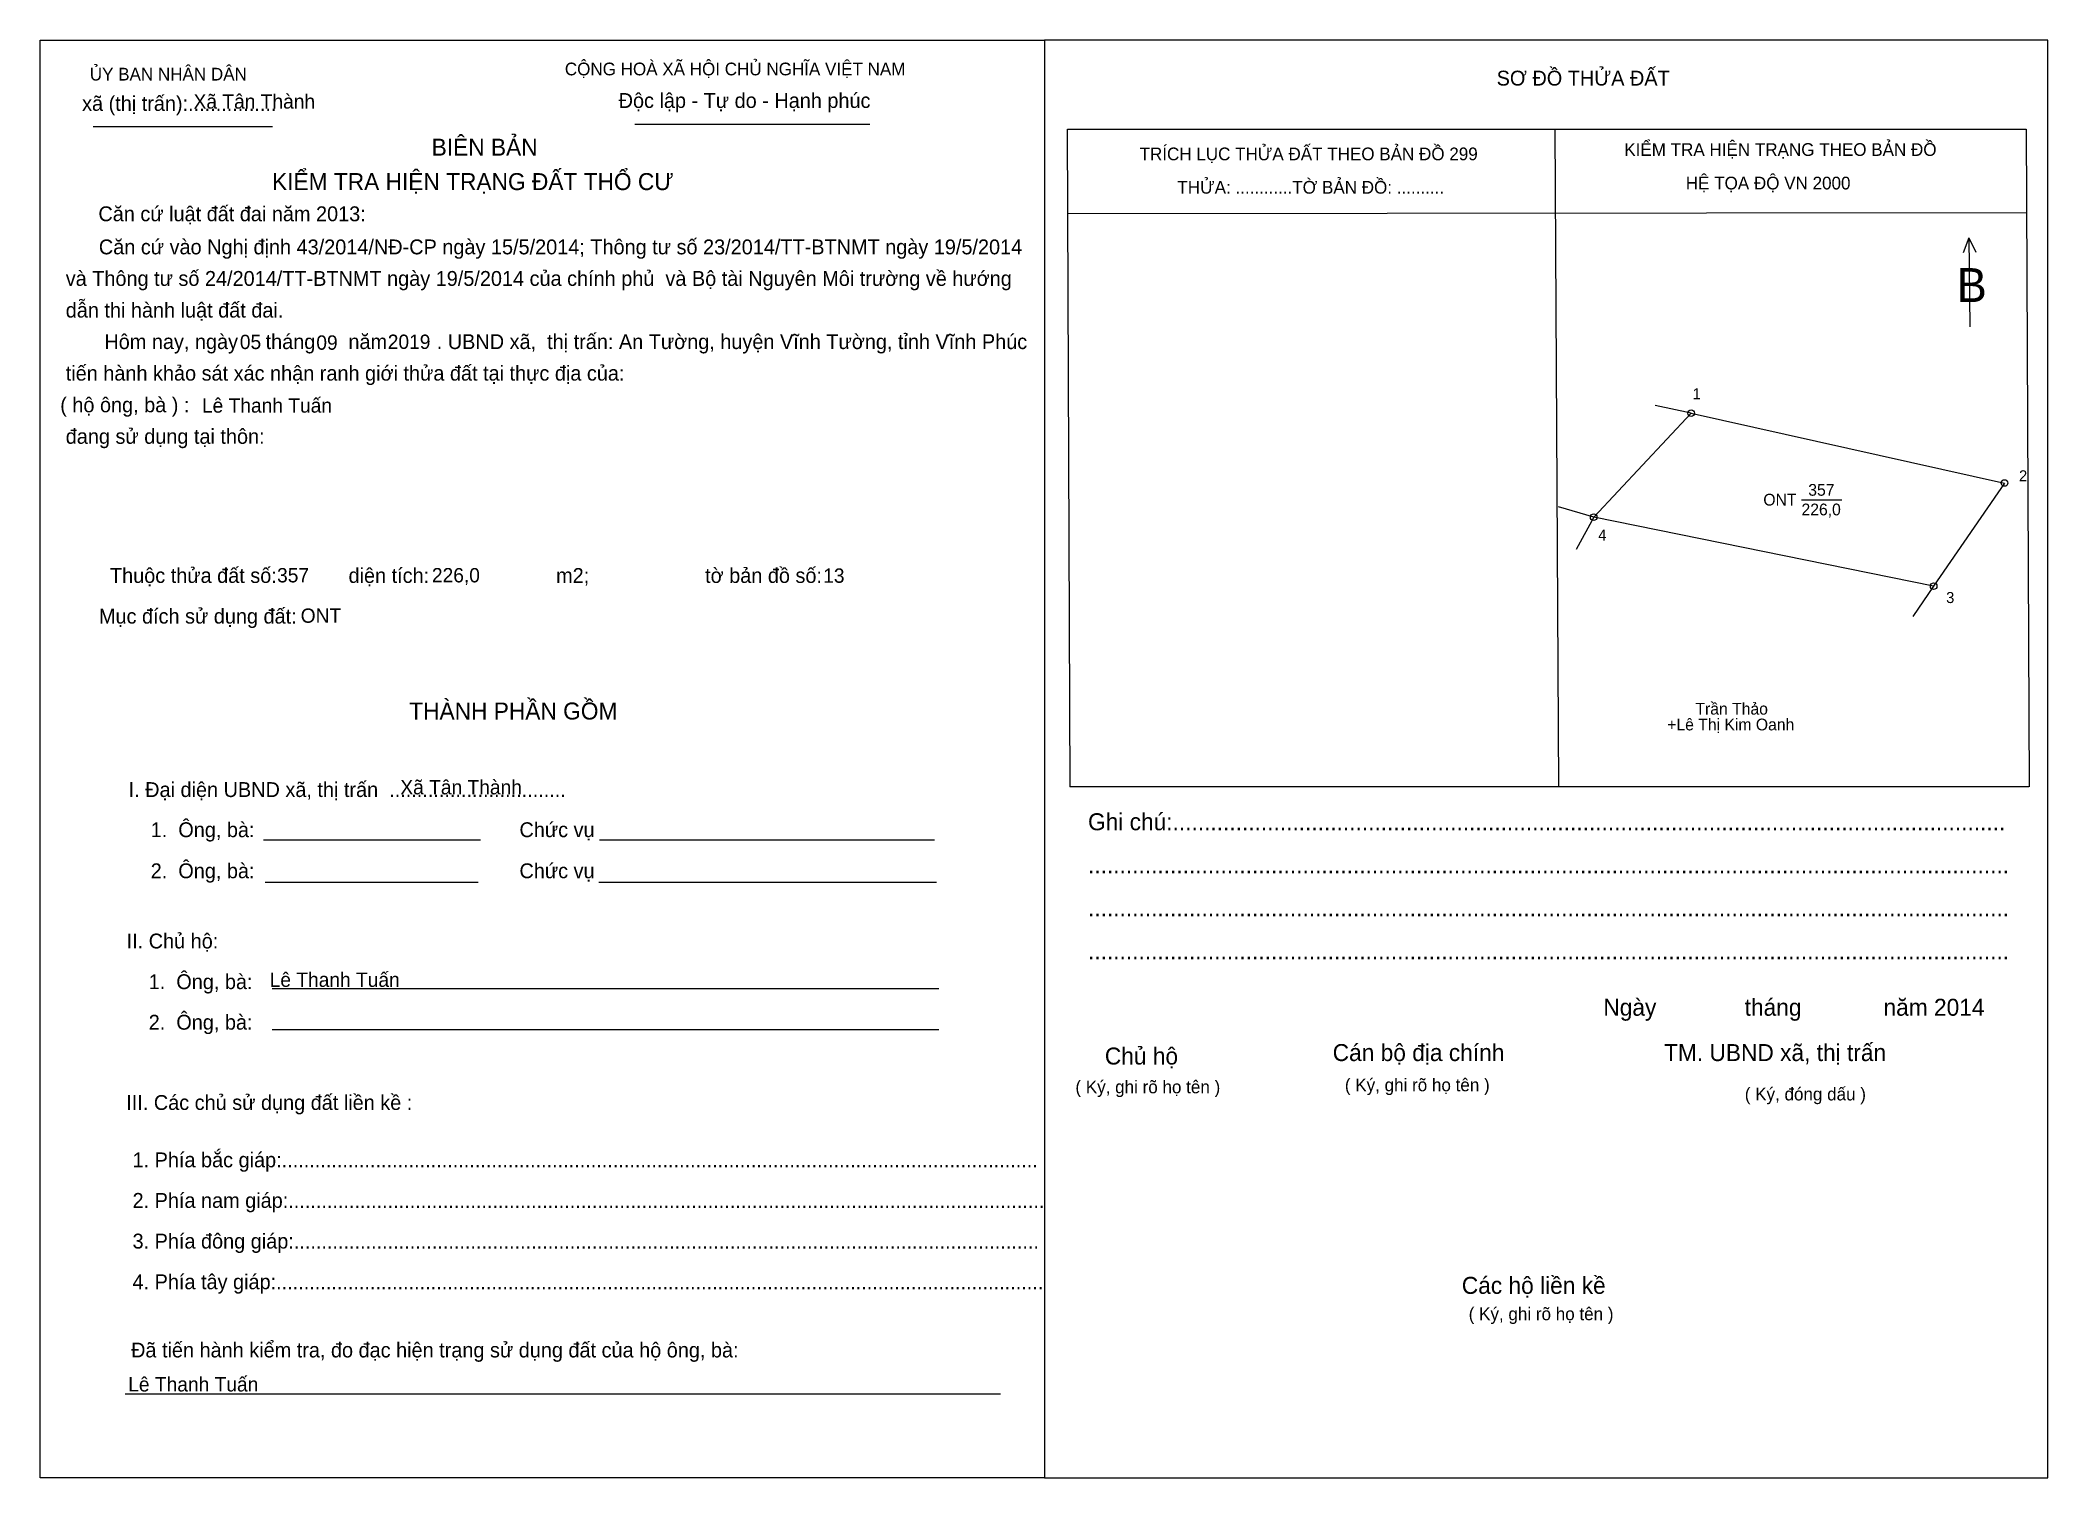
# Model space of a CAD drawing. Extents: x 540494 to 540646, y 1835165 to 1835274.
import ezdxf

# ---------------------------------------------------------------- set-up
doc = ezdxf.new("R2010")
doc.units = 0
for name, color, linetype in [('bbhtNoiDung', 7, 'Continuous'), ('bbhtTemplate', 7, 'Continuous'), ('CanhThua', 7, 'Continuous'), ('MocDinhThua', 7, 'Continuous'), ('NhanDiaChinhThua', 7, 'Continuous'), ('NhanTuCan', 7, 'Continuous'), ('RauThua', 7, 'Continuous'), ('SoHieuDinhThua', 7, 'Continuous')]:
    doc.layers.add(name, color=color, linetype=linetype)

msp = doc.modelspace()

# ---------------------------------------------------------------- linework, layer by layer
at = {"layer": 'bbhtTemplate'}
for p, q in [((540498.3, 1835267.46), (540511.82, 1835267.46)), ((540539.16, 1835267.64), (540556.9, 1835267.64)), ((540608.58, 1835267.28), (540608.84, 1835217.62)), ((540571.8, 1835260.9), (540644.14, 1835260.97)), ((540639.81, 1835259.06), (540639.38, 1835257.94)), ((540639.81, 1835259.06), (540640.32, 1835257.98)), ((540639.81, 1835259.06), (540639.89, 1835252.35)), ((540511.14, 1835213.62), (540527.51, 1835213.62)), ((540536.49, 1835213.62), (540561.77, 1835213.62)), ((540511.28, 1835210.44), (540527.33, 1835210.44)), ((540536.45, 1835210.44), (540561.92, 1835210.44)), ((540511.79, 1835202.4), (540562.1, 1835202.4)), ((540511.79, 1835199.3), (540562.1, 1835199.3)), ((540500.71, 1835171.82), (540566.75, 1835171.82))]:
    msp.add_line(p, q, dxfattribs=at)
for points in [[(540494.29, 1835165.47), (540494.29, 1835273.99), (540570.07, 1835273.99), (540570.07, 1835165.47)], [(540645.76, 1835165.47), (540645.76, 1835273.99), (540570.07, 1835273.99), (540570.07, 1835165.47)]]:
    msp.add_lwpolyline(points, close=True, dxfattribs=at)
for points in [[(540572.01, 1835217.62), (540571.8, 1835267.28), (540644.14, 1835267.28), (540644.36, 1835217.62)], [(540644.32, 1835217.62), (540571.98, 1835217.62)]]:
    msp.add_lwpolyline(points, dxfattribs=at)
at = {"layer": 'CanhThua'}
for p, q in [((540611.5, 1835237.98), (540618.85, 1835245.83)), ((540618.85, 1835245.83), (540642.49, 1835240.56)), ((540642.49, 1835240.56), (540637.15, 1835232.77)), ((540637.15, 1835232.77), (540611.5, 1835237.98))]:
    msp.add_line(p, q, dxfattribs=at)
at = {"layer": 'MocDinhThua'}
for centre in [(540618.85, 1835245.83), (540642.49, 1835240.56), (540611.5, 1835237.98), (540637.15, 1835232.77)]:
    msp.add_circle(centre, 0.25, dxfattribs=at)
at = {"layer": 'NhanDiaChinhThua'}
msp.add_line((540627.18, 1835239.3), (540630.22, 1835239.3), dxfattribs=at)
at = {"layer": 'RauThua'}
for p, q in [((540618.85, 1835245.83), (540616.14, 1835246.42)), ((540611.5, 1835237.98), (540608.84, 1835238.75)), ((540611.5, 1835237.98), (540610.19, 1835235.54)), ((540637.15, 1835232.77), (540635.58, 1835230.48))]:
    msp.add_line(p, q, dxfattribs=at)

# ---------------------------------------------------------------- texts
at = {"layer": 'bbhtNoiDung'}
for s, height, p in [('Xã Tân Thành', 1.0819, (540505.87, 1835268.82)), ('05', 1.082, (540509.36, 1835250.67)), ('09', 1.082, (540515.13, 1835250.62)), ('2019', 1.082, (540520.52, 1835250.68)), ('Lê Thanh Tuấn', 1.0819, (540506.5, 1835245.87)), ('357', 1.082, (540512.17, 1835233.06)), ('226,0', 1.082, (540523.85, 1835233.06)), ('13', 1.082, (540553.37, 1835233.03)), ('ONT', 1.082, (540513.95, 1835230.01)), ('Xã Tân Thành', 1.0819, (540521.47, 1835217.06)), ('Lê Thanh Tuấn', 1.0819, (540511.61, 1835202.53)), ('Lê Thanh Tuấn', 1.0819, (540500.94, 1835171.99))]:
    msp.add_text(s, height=height, dxfattribs=at).set_placement(p)
at = {"layer": 'bbhtTemplate'}
for s, height, p in [('ỦY BAN NHÂN DÂN', 0.9608, (540498.04, 1835270.94)), ('CỘNG HOÀ XÃ HỘI CHỦ NGHĨA VIỆT NAM', 0.9608, (540533.88, 1835271.33)), ('SƠ ĐỒ THỬA ĐẤT', 1.1208, (540604.18, 1835270.56)), ('xã (thị trấn):................', 1.1208, (540497.46, 1835268.65)), ('Độc lập - Tự do - Hạnh phúc', 1.1208, (540537.94, 1835268.87)), ('BIÊN BẢN', 1.281, (540523.83, 1835265.27)), ('TRÍCH LỤC THỬA ĐẤT THEO BẢN ĐỒ 299', 0.9608, (540577.24, 1835264.92)), ('KIỂM TRA HIỆN TRẠNG THEO BẢN ĐỒ', 0.9608, (540613.81, 1835265.25)), ('KIỂM TRA HIỆN TRẠNG ĐẤT THỔ CƯ', 1.2811, (540511.79, 1835262.67)), ('        THỬA: ............TỜ BẢN ĐỒ: ..........', 0.9608, (540577.24, 1835262.4)), ('             HỆ TỌA ĐỘ VN 2000', 0.9608, (540613.81, 1835262.72)), ('Căn cứ luật đất đai năm 2013:', 1.1208, (540498.69, 1835260.32)), ('       Căn cứ vào Nghị định 43/2014/NĐ-CP ngày 15/5/2014; Thông tư số 23/2014/TT-BTNMT ngày 19/5/2014', 1.12081, (540495.81, 1835257.82)), (' và Thông tư số 24/2014/TT-BTNMT ngày 19/5/2014 của chính phủ  và Bộ tài Nguyên Môi trường về hướng', 1.1208, (540495.81, 1835255.44)), ('B', 2.56, (540638.88, 1835254.22)), (' dẫn thi hành luật đất đai.', 1.1208, (540495.81, 1835253.05)), ('        Hôm nay, ngày     tháng      năm         . UBND xã,  thị trấn: An Tường, huyện Vĩnh Tường, tỉnh Vĩnh Phúc', 1.12081, (540495.81, 1835250.67)), (' tiến hành khảo sát xác nhận ranh giới thửa đất tại thực địa của:', 1.1208, (540495.81, 1835248.29)), ('( hộ ông, bà ) :', 1.1208, (540495.81, 1835245.9)), (' đang sử dụng tại thôn:', 1.1208, (540495.81, 1835243.52)), ('  Thuộc thửa đất số:             diện tích:                       m2;                     tờ bản đồ số:', 1.12081, (540498.73, 1835233.02)), ('Mục đích sử dụng đất:', 1.1208, (540498.73, 1835229.95)), ('THÀNH PHẦN GỒM', 1.2811, (540522.14, 1835222.71)), ('I. Đại diện UBND xã, thị trấn  ................................', 1.1208, (540500.97, 1835216.86)), ('    1.  Ông, bà:                                                Chức vụ', 1.1208, (540500.97, 1835213.83)), ('Ghi chú:....................................................................................................................................', 1.28107, (540573.35, 1835214.35)), ('    2.  Ông, bà:                                                Chức vụ', 1.1208, (540500.97, 1835210.73)), ('..................................................................................................................................................', 1.28107, (540573.35, 1835211.1)), ('..................................................................................................................................................', 1.28107, (540573.35, 1835207.85)), ('II. Chủ hộ:', 1.1208, (540500.82, 1835205.43)), ('..................................................................................................................................................', 1.28107, (540573.35, 1835204.61)), ('    1.  Ông, bà:', 1.1208, (540500.82, 1835202.36)), ('Ngày              tháng             năm 2014', 1.2811, (540612.23, 1835200.35)), ('    2.  Ông, bà:', 1.1208, (540500.82, 1835199.3)), ('Chủ hộ', 1.281, (540574.62, 1835196.67)), ('Cán bộ địa chính', 1.2811, (540591.81, 1835196.93)), ('TM. UBND xã, thị trấn', 1.2811, (540616.81, 1835196.93)), ('( Ký, ghi rõ họ tên )', 0.9608, (540572.4, 1835194.5)), ('( Ký, ghi rõ họ tên )', 0.9608, (540592.73, 1835194.65)), ('III. Các chủ sử dụng đất liền kề :', 1.1208, (540500.79, 1835193.24)), ('( Ký, đóng dấu )', 0.9608, (540622.9, 1835193.96)), ('    1. Phía bắc giáp:.........................................................................................................................................', 1.12081, (540499.6, 1835188.91)), ('    2. Phía nam giáp:.........................................................................................................................................', 1.12081, (540499.6, 1835185.85)), ('    3. Phía đông giáp:.......................................................................................................................................', 1.12081, (540499.6, 1835182.78)), ('    4. Phía tây giáp:...........................................................................................................................................', 1.12081, (540499.6, 1835179.71)), ('Các hộ liền kề', 1.2811, (540601.55, 1835179.36)), ('( Ký, ghi rõ họ tên )', 0.9608, (540602.07, 1835177.37)), ('    Đã tiến hành kiểm tra, đo đạc hiện trạng sử dụng đất của hộ ông, bà:', 1.1208, (540499.49, 1835174.56))]:
    msp.add_text(s, height=height, dxfattribs=at).set_placement(p)
at = {"layer": 'NhanDiaChinhThua'}
for s, p in [('ONT', (540624.3, 1835238.86)), ('357', (540627.69, 1835239.6)), ('226,0', (540627.18, 1835238.12))]:
    msp.add_text(s, height=0.886, dxfattribs=at).set_placement(p)
at = {"layer": 'NhanTuCan'}
for s, height, p in [('+Lê Thị Kim Oanh', 0.8863, (540617.05, 1835221.89)), ('Trần Thảo', 0.886, (540619.18, 1835223.08))]:
    msp.add_text(s, height=height, dxfattribs=at).set_placement(p)
at = {"layer": 'SoHieuDinhThua'}
for s, p in [('1', (540618.96, 1835246.88)), ('2', (540643.59, 1835240.69)), ('4', (540611.84, 1835236.21)), ('3', (540638.09, 1835231.5))]:
    msp.add_text(s, height=0.831, dxfattribs=at).set_placement(p)

doc.saveas('drawing.dxf')
